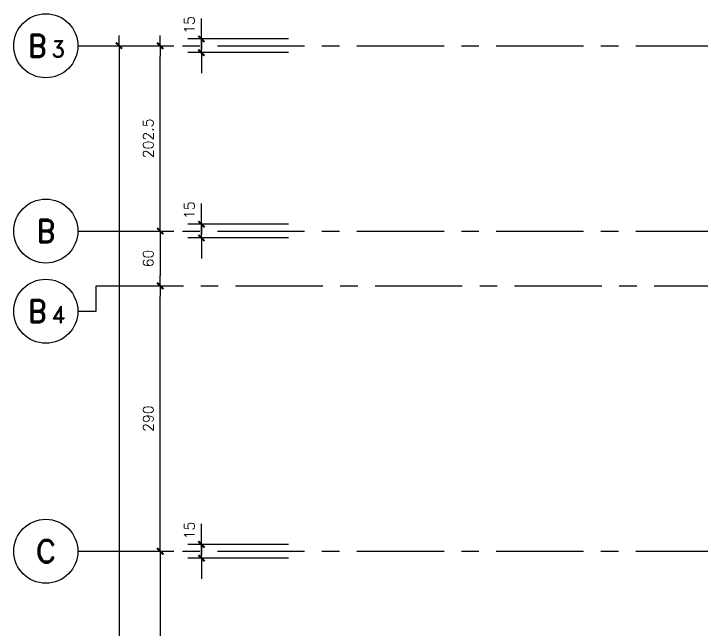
# Model space of a CAD drawing. Header units: millimetres. Extents: x -656851 to -651781, y 88238 to 91301.
# Drawn here: x -656851 to -656098, y 90222 to 90896 of the extents above; entities that cross this region are included whole.
import ezdxf
from ezdxf.enums import TextEntityAlignment as Align

# ---------------------------------------------------------------- set-up
doc = ezdxf.new("R2010")
doc.units = ezdxf.units.MM
doc.header["$LTSCALE"] = 30
doc.linetypes.add('CENTER', pattern=[50.8, 31.75, -6.35, 6.35, -6.35])
for name, color, linetype in [('A-LINEA 015', 6, 'Continuous'), ('COTAS', 5, 'Continuous'), ('Cotas2', 1, 'Continuous'), ('EJES', 1, 'CENTER')]:
    doc.layers.add(name, color=color, linetype=linetype)
doc.styles.add('ROMAND', font='romand')
doc.styles.add('ROMANS', font='romans')
doc.dimstyles.new('ING-50', dxfattribs={"dimscale": 5, "dimtxt": 2.25, "dimasz": 2.25, "dimexe": 3, "dimexo": 0, "dimgap": 1.5, "dimtad": 1, "dimdec": 1, "dimzin": 12, "dimdsep": 46, "dimtxsty": 'ROMANS', "dimblk1": 'TICK1', "dimblk2": 'TICK1', "dimsah": 1, "dimcen": 0.09, "dimclrd": 2, "dimclre": 1, "dimclrt": 3, "dimadec": 1, "dimazin": 3, "dimtfac": 1, "dimtdec": 1, "dimtix": 1, "dimtmove": 2, "dimatfit": 3, "dimfxl": 3, "dimtolj": 1, "dimtzin": 12, "dimarcsym": 0})

# ---------------------------------------------------------------- blocks, each defined once
blk = doc.blocks.new('EJE-1')
at = {"color": 3, "linetype": 'Continuous'}
blk.add_circle((0, 0), 35, dxfattribs=at)
at = {"color": 5, "linetype": 'Continuous', "style": 'ROMAND'}
blk.add_attdef('0', text='', height=25, dxfattribs=at).set_placement((0.23, 0), align=Align.MIDDLE)
blk = doc.blocks.new('TICK1')
at = {"color": 2}
for points in [[(0, 0), (-1, 0)], [(0, 0), (1, 0)]]:
    blk.add_lwpolyline(points, dxfattribs=at)
at = {"color": 2, "const_width": 0.2}
blk.add_lwpolyline([(-0.3, -0.3), (0.3, 0.3)], dxfattribs=at)
blk = doc.blocks.new('*D11')
at = {"layer": 'COTAS', "color": 1, "lineweight": -2}
for p, q in [((-656695.62, 90658.25), (-656675.54, 90658.25)), ((-656696.25, 90598.25), (-656675.54, 90598.25))]:
    blk.add_line(p, q, dxfattribs=at)
at = {"layer": 'COTAS', "color": 2, "lineweight": -2}
blk.add_line((-656690.54, 90647), (-656690.54, 90609.5), dxfattribs=at)
at = {"layer": 'Defpoints', "color": 0}
for p in [(-656695.62, 90658.25), (-656696.25, 90598.25), (-656690.54, 90598.25)]:
    blk.add_point(p, dxfattribs=at)
at = {"layer": 'COTAS', "color": 2, "lineweight": -2, "xscale": 11.25, "yscale": 11.25, "zscale": 11.25}
for p, rotation in [((-656690.54, 90658.25), 90), ((-656690.54, 90598.25), 270)]:
    blk.add_blockref('TICK1', p, dxfattribs=dict(at, rotation=rotation))
at = {"layer": 'COTAS', "color": 3, "insert": (-656703.66, 90628.25), "char_height": 11.25, "attachment_point": 5, "rotation": 90, "style": 'ROMANS'}
blk.add_mtext('\\A1;60', dxfattribs=at)
blk = doc.blocks.new('*D12')
at = {"layer": 'COTAS', "color": 2, "lineweight": -2}
for p, q in [((-656645.54, 90327), (-656645.54, 90338.25)), ((-656645.54, 90300.75), (-656645.54, 90315.75)), ((-656645.54, 90289.5), (-656645.54, 90278.25))]:
    blk.add_line(p, q, dxfattribs=at)
at = {"layer": 'COTAS', "color": 1, "lineweight": -2}
for p, q in [((-656645.54, 90315.75), (-656660.54, 90315.75)), ((-656645.54, 90300.75), (-656660.54, 90300.75))]:
    blk.add_line(p, q, dxfattribs=at)
at = {"layer": 'Defpoints', "color": 0}
for p in [(-656645.54, 90315.75), (-656645.54, 90315.75), (-656645.54, 90300.75)]:
    blk.add_point(p, dxfattribs=at)
at = {"layer": 'COTAS', "color": 2, "lineweight": -2, "xscale": 11.25, "yscale": 11.25, "zscale": 11.25}
for p, rotation in [((-656645.54, 90315.75), 270), ((-656645.54, 90300.75), 90)]:
    blk.add_blockref('TICK1', p, dxfattribs=dict(at, rotation=rotation))
at = {"layer": 'COTAS', "color": 3, "insert": (-656658.66, 90330.96), "char_height": 11.25, "attachment_point": 5, "rotation": 90, "style": 'ROMANS'}
blk.add_mtext('\\A1;15', dxfattribs=at)
blk = doc.blocks.new('*D13')
at = {"layer": 'COTAS', "color": 2, "lineweight": -2}
for p, q in [((-656645.54, 90677), (-656645.54, 90688.25)), ((-656645.54, 90650.75), (-656645.54, 90665.75)), ((-656645.54, 90639.5), (-656645.54, 90628.25))]:
    blk.add_line(p, q, dxfattribs=at)
at = {"layer": 'COTAS', "color": 1, "lineweight": -2}
for p, q in [((-656645.54, 90665.75), (-656660.54, 90665.75)), ((-656645.54, 90650.75), (-656660.54, 90650.75))]:
    blk.add_line(p, q, dxfattribs=at)
at = {"layer": 'Defpoints', "color": 0}
for p in [(-656645.54, 90665.75), (-656645.54, 90665.75), (-656645.54, 90650.75)]:
    blk.add_point(p, dxfattribs=at)
at = {"layer": 'COTAS', "color": 2, "lineweight": -2, "xscale": 11.25, "yscale": 11.25, "zscale": 11.25}
for p, rotation in [((-656645.54, 90665.75), 270), ((-656645.54, 90650.75), 90)]:
    blk.add_blockref('TICK1', p, dxfattribs=dict(at, rotation=rotation))
at = {"layer": 'COTAS', "color": 3, "insert": (-656658.66, 90680.96), "char_height": 11.25, "attachment_point": 5, "rotation": 90, "style": 'ROMANS'}
blk.add_mtext('\\A1;15', dxfattribs=at)
blk = doc.blocks.new('*D14')
at = {"layer": 'COTAS', "color": 1, "lineweight": -2}
for p, q in [((-656699.78, 90308.25), (-656675.54, 90308.25)), ((-656703.33, 90078.25), (-656675.54, 90078.25))]:
    blk.add_line(p, q, dxfattribs=at)
at = {"layer": 'COTAS', "color": 2, "lineweight": -2}
blk.add_line((-656690.54, 90297), (-656690.54, 90089.5), dxfattribs=at)
at = {"layer": 'Defpoints', "color": 0}
for p in [(-656699.78, 90308.25), (-656703.33, 90078.25), (-656690.54, 90078.25)]:
    blk.add_point(p, dxfattribs=at)
at = {"layer": 'COTAS', "color": 2, "lineweight": -2, "xscale": 11.25, "yscale": 11.25, "zscale": 11.25}
for p, rotation in [((-656690.54, 90308.25), 90), ((-656690.54, 90078.25), 270)]:
    blk.add_blockref('TICK1', p, dxfattribs=dict(at, rotation=rotation))
at = {"layer": 'COTAS', "color": 3, "insert": (-656703.66, 90193.25), "char_height": 11.25, "attachment_point": 5, "rotation": 90, "style": 'ROMANS'}
blk.add_mtext('\\A1;230', dxfattribs=at)
blk = doc.blocks.new('*D10')
at = {"layer": 'COTAS', "color": 1, "lineweight": -2}
for p, q in [((-656736.5, 90860.75), (-656720.54, 90860.75)), ((-656745.08, 88828.25), (-656720.54, 88828.25))]:
    blk.add_line(p, q, dxfattribs=at)
at = {"layer": 'COTAS', "color": 2, "lineweight": -2}
blk.add_line((-656735.54, 90849.5), (-656735.54, 88839.5), dxfattribs=at)
at = {"layer": 'Defpoints', "color": 0}
for p in [(-656736.5, 90860.75), (-656745.08, 88828.25), (-656735.54, 88828.25)]:
    blk.add_point(p, dxfattribs=at)
at = {"layer": 'COTAS', "color": 2, "lineweight": -2, "xscale": 11.25, "yscale": 11.25, "zscale": 11.25}
for p, rotation in [((-656735.54, 90860.75), 90), ((-656735.54, 88828.25), 270)]:
    blk.add_blockref('TICK1', p, dxfattribs=dict(at, rotation=rotation))
at = {"layer": 'COTAS', "color": 3, "insert": (-656748.66, 89844.5), "char_height": 11.25, "attachment_point": 5, "rotation": 90, "style": 'ROMANS'}
blk.add_mtext('\\A1;2032.5', dxfattribs=at)
blk = doc.blocks.new('eje-3')
at = {"color": 3, "linetype": 'Continuous'}
blk.add_circle((0, 0), 35, dxfattribs=at)
at = {"color": 5, "linetype": 'Continuous', "style": 'ROMAND'}
for height, p in [(25, (-9.19, 0)), (18, (13.69, -3.58))]:
    blk.add_attdef('0', text='', height=height, dxfattribs=at).set_placement(p, align=Align.MIDDLE)
blk = doc.blocks.new('*D68')
at = {"layer": 'COTAS', "color": 1, "lineweight": -2}
for p, q in [((-656696.25, 90598.25), (-656675.54, 90598.25)), ((-656691.49, 90308.25), (-656675.54, 90308.25))]:
    blk.add_line(p, q, dxfattribs=at)
at = {"layer": 'COTAS', "color": 2, "lineweight": -2}
blk.add_line((-656690.54, 90319.5), (-656690.54, 90587), dxfattribs=at)
at = {"layer": 'Defpoints', "color": 0}
for p in [(-656696.25, 90598.25), (-656690.54, 90598.25), (-656691.49, 90308.25)]:
    blk.add_point(p, dxfattribs=at)
at = {"layer": 'COTAS', "color": 2, "lineweight": -2, "xscale": 11.25, "yscale": 11.25, "zscale": 11.25}
for p, rotation in [((-656690.54, 90598.25), 90), ((-656690.54, 90308.25), 270)]:
    blk.add_blockref('TICK1', p, dxfattribs=dict(at, rotation=rotation))
at = {"layer": 'COTAS', "color": 3, "insert": (-656703.66, 90453.25), "char_height": 11.25, "attachment_point": 5, "rotation": 90, "style": 'ROMANS'}
blk.add_mtext('\\A1;290', dxfattribs=at)
blk = doc.blocks.new('*D222')
at = {"layer": 'COTAS', "color": 1, "lineweight": -2}
for p, q in [((-656697.75, 90860.75), (-656675.54, 90860.75)), ((-656695.62, 90658.25), (-656675.54, 90658.25))]:
    blk.add_line(p, q, dxfattribs=at)
at = {"layer": 'COTAS', "color": 2, "lineweight": -2}
blk.add_line((-656690.54, 90669.5), (-656690.54, 90849.5), dxfattribs=at)
at = {"layer": 'Defpoints', "color": 0}
for p in [(-656697.75, 90860.75), (-656690.54, 90860.75), (-656695.62, 90658.25)]:
    blk.add_point(p, dxfattribs=at)
at = {"layer": 'COTAS', "color": 2, "lineweight": -2, "xscale": 11.25, "yscale": 11.25, "zscale": 11.25}
for p, rotation in [((-656690.54, 90860.75), 90), ((-656690.54, 90658.25), 270)]:
    blk.add_blockref('TICK1', p, dxfattribs=dict(at, rotation=rotation))
at = {"layer": 'COTAS', "color": 3, "insert": (-656703.66, 90759.5), "char_height": 11.25, "attachment_point": 5, "rotation": 90, "style": 'ROMANS'}
blk.add_mtext('\\A1;202.5', dxfattribs=at)
blk = doc.blocks.new('*D223')
at = {"layer": 'COTAS', "color": 2, "lineweight": -2}
for p, q in [((-656645.54, 90879.5), (-656645.54, 90890.75)), ((-656645.54, 90853.25), (-656645.54, 90868.25)), ((-656645.54, 90842), (-656645.54, 90830.75))]:
    blk.add_line(p, q, dxfattribs=at)
at = {"layer": 'COTAS', "color": 1, "lineweight": -2}
for p, q in [((-656645.54, 90868.25), (-656660.54, 90868.25)), ((-656645.54, 90853.25), (-656660.54, 90853.25))]:
    blk.add_line(p, q, dxfattribs=at)
at = {"layer": 'Defpoints', "color": 0}
for p in [(-656645.54, 90868.25), (-656645.54, 90868.25), (-656645.54, 90853.25)]:
    blk.add_point(p, dxfattribs=at)
at = {"layer": 'COTAS', "color": 2, "lineweight": -2, "xscale": 11.25, "yscale": 11.25, "zscale": 11.25}
for p, rotation in [((-656645.54, 90868.25), 270), ((-656645.54, 90853.25), 90)]:
    blk.add_blockref('TICK1', p, dxfattribs=dict(at, rotation=rotation))
at = {"layer": 'COTAS', "color": 3, "insert": (-656658.66, 90883.46), "char_height": 11.25, "attachment_point": 5, "rotation": 90, "style": 'ROMANS'}
blk.add_mtext('\\A1;15', dxfattribs=at)

msp = doc.modelspace()

# ---------------------------------------------------------------- linework, layer by layer
at = {"layer": 'Cotas2'}
for p, q in [((-656550.536, 90868.253), (-656658.532, 90868.253)), ((-656550.536, 90853.253), (-656658.532, 90853.253)), ((-656550.536, 90665.753), (-656658.532, 90665.753)), ((-656550.536, 90650.753), (-656658.532, 90650.753)), ((-656550.536, 90315.753), (-656658.532, 90315.753)), ((-656550.536, 90300.753), (-656658.532, 90300.753))]:
    msp.add_line(p, q, dxfattribs=at)
at = {"layer": 'EJES', "ltscale": 0.1}
for p, q in [((-656780.536, 90860.753), (-655421.11, 90860.753)), ((-656780.536, 90658.253), (-653137.403, 90658.253)), ((-656760.536, 90570.637), (-656760.536, 90598.253)), ((-656760.536, 90598.253), (-655347.428, 90598.253)), ((-656780.536, 90570.637), (-656760.536, 90570.637)), ((-656780.536, 90308.253), (-653137.403, 90308.253))]:
    msp.add_line(p, q, dxfattribs=at)

# ---------------------------------------------------------------- block references
at = {"layer": 'A-LINEA 015', "ltscale": 0.5}
ref = msp.add_blockref('eje-3', (-656815.536, 90860.753), dxfattribs=at)
ref.add_attrib('0', 'B', dxfattribs={"layer": '0', "color": 5, "linetype": 'Continuous', "height": 25, "style": 'ROMAND'}).set_placement((-656824.727, 90860.753), align=Align.MIDDLE)
ref.add_attrib('0', '3', dxfattribs={"layer": '0', "color": 5, "linetype": 'Continuous', "height": 18, "style": 'ROMAND'}).set_placement((-656801.85, 90857.17), align=Align.MIDDLE)
for p, values in [((-656815.536, 90658.253), {'0': 'B'}), ((-656815.536, 90308.253), {'0': 'C'})]:
    msp.add_blockref('EJE-1', p, dxfattribs=at).add_auto_attribs(values)
ref = msp.add_blockref('eje-3', (-656815.536, 90570.637), dxfattribs=at)
ref.add_attrib('0', 'B', dxfattribs={"layer": '0', "color": 5, "linetype": 'Continuous', "height": 25, "style": 'ROMAND'}).set_placement((-656824.727, 90570.637), align=Align.MIDDLE)
ref.add_attrib('0', '4', dxfattribs={"layer": '0', "color": 5, "linetype": 'Continuous', "height": 18, "style": 'ROMAND'}).set_placement((-656801.85, 90567.054), align=Align.MIDDLE)

# ---------------------------------------------------------------- dimensions: what is measured, and where the dimension line sits
at = {"layer": 'COTAS'}
for base, p1, p2, picture, middle in [((-656645.536, 90868.253), (-656645.536, 90853.253), (-656645.536, 90868.253), '*D223', (-656658.661, 90883.458)), ((-656645.536, 90665.753), (-656645.536, 90650.753), (-656645.536, 90665.753), '*D13', (-656658.661, 90680.958)), ((-656645.536, 90315.753), (-656645.536, 90300.753), (-656645.536, 90315.753), '*D12', (-656658.661, 90330.958))]:
    dim = msp.add_linear_dim(base=base, p1=p1, p2=p2, angle=90, dimstyle='ING-50', dxfattribs=at)
    dim.commit()
    dim.dimension.update_dxf_attribs({"geometry": picture, "text_midpoint": middle, "dimtype": 160})
for base, p1, p2, angle, picture, middle in [((-656735.536, 88828.253), (-656736.498, 90860.753), (-656745.08, 88828.253), 270, '*D10', (-656748.661, 89844.503)), ((-656690.536, 90860.753), (-656695.621, 90658.253), (-656697.754, 90860.753), 90, '*D222', (-656703.661, 90759.503)), ((-656690.536, 90598.253), (-656695.621, 90658.253), (-656696.253, 90598.253), 270, '*D11', (-656703.661, 90628.253)), ((-656690.536, 90598.253), (-656691.491, 90308.253), (-656696.253, 90598.253), 90, '*D68', (-656703.661, 90453.253)), ((-656690.536, 90078.253), (-656699.782, 90308.253), (-656703.327, 90078.253), 270, '*D14', (-656703.661, 90193.253))]:
    dim = msp.add_linear_dim(base=base, p1=p1, p2=p2, angle=angle, dimstyle='ING-50', dxfattribs=at)
    dim.commit()
    dim.dimension.update_dxf_attribs({"geometry": picture, "text_midpoint": middle})

doc.saveas('drawing.dxf')
